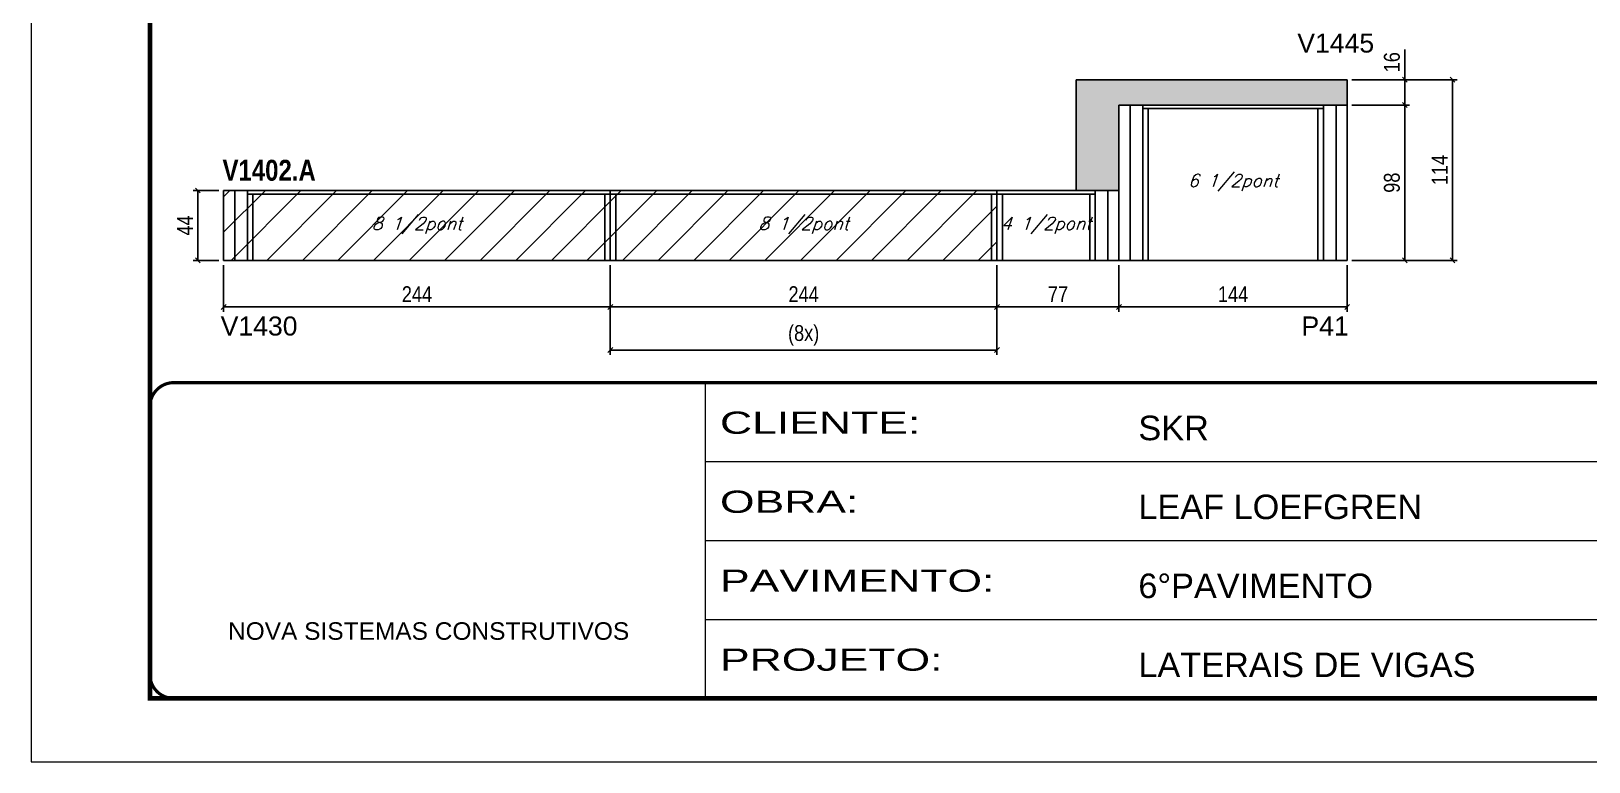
# Model space of a CAD drawing. Extents: x 3309 to 9563, y -2522 to 14608.
# Drawn here: x 6493 to 7476, y 12409 to 12870 of the extents above; entities that cross this region are included whole.
import ezdxf

# ---------------------------------------------------------------- set-up
doc = ezdxf.new("R2010")
doc.units = 0
doc.linetypes.add('CONTINUO', pattern=[0])
doc.linetypes.add('DASHED', pattern=[0.75, 0.5, -0.25])
for name, color, linetype in [('5', 5, 'Continuous'), ('COTA', 241, 'Continuous'), ('NOMENCLATURA', 7, 'Continuous'), ('Painéis', 200, 'Continuous'), ('SARR_2.2x7', 40, 'Continuous'), ('SARR_3.5x7', 81, 'Continuous'), ('texto', 7, 'Continuous')]:
    doc.layers.add(name, color=color, linetype=linetype)
for name, color, linetype, lineweight in [('Folhas', 255, 'Continuous', 9), ('Hachura', 251, 'Continuous', 9), ('SARRAFO DE PRESSAO', 251, 'DASHED', 9)]:
    doc.layers.add(name, color=color, linetype=linetype, lineweight=lineweight)
doc.styles.add('ARIAL', font='arial.ttf')
doc.styles.add('COTA TECNICA', font='techl___.ttf', dxfattribs={"height": 10})
doc.styles.add('Romans', font='romans.shx')
doc.styles.get("Standard").update_dxf_attribs({"font": 'arial.ttf'})
doc.styles.add('TECNICA', font='techb___.ttf', dxfattribs={"height": 10})
doc.styles.add('Tecnologia', font='')
doc.styles.get('Tecnologia').set_extended_font_data('Forgotten Futurist')
doc.dimstyles.new('PAINEL', dxfattribs={"dimtxt": 10, "dimasz": 3, "dimexe": 3, "dimexo": 3, "dimgap": 3, "dimtad": 1, "dimdec": 1, "dimzin": 12, "dimdsep": 46, "dimtxsty": 'COTA TECNICA', "dimblk1": 'OBLIQUE', "dimblk2": 'OBLIQUE', "dimsah": 1, "dimcen": 0.9, "dimclrd": 4, "dimclre": 4, "dimclrt": 240, "dimadec": 1, "dimazin": 3, "dimtfac": 1, "dimtdec": 1, "dimtmove": 0, "dimatfit": 3, "dimfxl": 1, "dimtolj": 1, "dimtzin": 12, "dimarcsym": 0})

# ---------------------------------------------------------------- blocks, each defined once
blk = doc.blocks.new('9999999999')
at = {"color": 30, "linetype": 'CONTINUO'}
for p, q in [((98564.56, 34230.21), (98564.56, 34429.45)), ((98564.56, 34379.64), (99583.98, 34379.64)), ((98564.56, 34329.83), (99487.98, 34329.83)), ((98564.56, 34280.02), (99487.98, 34280.02))]:
    blk.add_line(p, q, dxfattribs=at)
at = {"color": 30, "linetype": 'CONTINUO', "const_width": 2}
blk.add_lwpolyline([(99583.98, 34230.21), (99583.98, 34414.45, 0.414214), (99568.98, 34429.45), (98228.98, 34429.45, 0.414214), (98213.98, 34414.45), (98213.98, 34245.21, 0.414214), (98228.98, 34230.21), (99583.98, 34230.21)], format="xyb", dxfattribs=at)
at = {"layer": 'Folhas'}
blk.add_lwpolyline([(98138.98, 34190.21), (99623.98, 34190.21), (99623.98, 35240.21), (98138.98, 35240.21)], close=True, dxfattribs=at)
at = {"layer": 'Folhas', "color": 30, "const_width": 3}
blk.add_lwpolyline([(98213.98, 34230.21), (99583.98, 34230.21), (99583.98, 35200.21), (98213.98, 35200.21)], close=True, dxfattribs=at)
at = {"color": 7, "linetype": 'Continuous', "ltscale": 5, "style": 'ARIAL'}
for s, height, p in [('SKR', 15.483, (98837.68, 34393.13)), ('LEAF LOEFGREN', 15.4829, (98837.68, 34343.32)), ('6°PAVIMENTO', 15.4829, (98837.68, 34293.51)), ('NOVA SISTEMAS CONSTRUTIVOS', 11.0592, (98263.19, 34267.21)), ('LATERAIS DE VIGAS', 15.4829, (98837.68, 34243.7))]:
    blk.add_text(s, height=height, dxfattribs=at).set_placement(p)
at = {"layer": 'Folhas', "color": 7, "style": 'Tecnologia', "width": 1.5}
for s, p in [('CLIENTE:', (98573.65, 34397.17)), ('OBRA:', (98573.65, 34347.31)), ('PAVIMENTO:', (98573.65, 34297.5)), ('PROJETO:', (98573.65, 34247.69))]:
    blk.add_text(s, height=14, dxfattribs=at).set_placement(p)
blk = doc.blocks.new('_Oblique')
at = {"color": 0, "linetype": 'ByBlock', "lineweight": -2}
blk.add_line((-0.5, -0.5), (0.5, 0.5), dxfattribs=at)
blk = doc.blocks.new('*D1659')
at = {"layer": 'COTA', "color": 4, "lineweight": -2, "transparency": 16777216}
for p, q in [((6611.35, 12769.68), (6595.02, 12769.68)), ((6598.02, 12769.68), (6598.02, 12725.68)), ((6611.35, 12725.68), (6595.02, 12725.68))]:
    blk.add_line(p, q, dxfattribs=at)
at = {"layer": 'Defpoints', "color": 0, "transparency": 16777216}
for p in [(6614.35, 12769.68), (6598.02, 12725.68), (6614.35, 12725.68)]:
    blk.add_point(p, dxfattribs=at)
at = {"layer": 'COTA', "color": 4, "lineweight": -2, "transparency": 16777216, "xscale": 3, "yscale": 3, "zscale": 3}
for p, rotation in [((6598.02, 12769.68), 90), ((6598.02, 12725.68), 270)]:
    blk.add_blockref('_Oblique', p, dxfattribs=dict(at, rotation=rotation))
at = {"layer": 'COTA', "color": 240, "transparency": 16777216, "insert": (6589.95, 12747.68), "char_height": 10, "attachment_point": 5, "rotation": 90, "style": 'COTA TECNICA'}
blk.add_mtext('\\A1;44', dxfattribs=at)
blk = doc.blocks.new('*D1655')
at = {"layer": 'COTA', "color": 4, "lineweight": -2, "transparency": 16777216}
for p, q in [((7102.35, 12722.68), (7102.35, 12693.27)), ((7179.35, 12722.68), (7179.35, 12693.27)), ((7179.35, 12696.27), (7102.35, 12696.27))]:
    blk.add_line(p, q, dxfattribs=at)
at = {"layer": 'Defpoints', "color": 0, "transparency": 16777216}
for p in [(7102.35, 12725.68), (7179.35, 12725.68), (7102.35, 12696.27)]:
    blk.add_point(p, dxfattribs=at)
at = {"layer": 'COTA', "color": 4, "lineweight": -2, "transparency": 16777216, "xscale": 3, "yscale": 3, "zscale": 3, "rotation": 180}
blk.add_blockref('_Oblique', (7102.35, 12696.27), dxfattribs=at)
at = {"layer": 'COTA', "color": 4, "lineweight": -2, "transparency": 16777216, "xscale": 3, "yscale": 3, "zscale": 3}
blk.add_blockref('_Oblique', (7179.35, 12696.27), dxfattribs=at)
at = {"layer": 'COTA', "color": 240, "transparency": 16777216, "insert": (7140.85, 12704.34), "char_height": 10, "attachment_point": 5, "style": 'COTA TECNICA'}
blk.add_mtext('\\A1;77', dxfattribs=at)
blk = doc.blocks.new('*D1656')
at = {"layer": 'COTA', "color": 4, "lineweight": -2, "transparency": 16777216}
for p, q in [((6614.35, 12722.68), (6614.35, 12693.27)), ((6858.35, 12722.68), (6858.35, 12693.27)), ((6858.35, 12696.27), (6614.35, 12696.27))]:
    blk.add_line(p, q, dxfattribs=at)
at = {"layer": 'Defpoints', "color": 0, "transparency": 16777216}
for p in [(6614.35, 12725.68), (6858.35, 12725.68), (6614.35, 12696.27)]:
    blk.add_point(p, dxfattribs=at)
at = {"layer": 'COTA', "color": 4, "lineweight": -2, "transparency": 16777216, "xscale": 3, "yscale": 3, "zscale": 3, "rotation": 180}
blk.add_blockref('_Oblique', (6614.35, 12696.27), dxfattribs=at)
at = {"layer": 'COTA', "color": 4, "lineweight": -2, "transparency": 16777216, "xscale": 3, "yscale": 3, "zscale": 3}
blk.add_blockref('_Oblique', (6858.35, 12696.27), dxfattribs=at)
at = {"layer": 'COTA', "color": 240, "transparency": 16777216, "insert": (6736.35, 12704.34), "char_height": 10, "attachment_point": 5, "style": 'COTA TECNICA'}
blk.add_mtext('\\A1;244', dxfattribs=at)
blk = doc.blocks.new('*D1657')
at = {"layer": 'COTA', "color": 4, "lineweight": -2, "transparency": 16777216}
for p, q in [((6858.35, 12722.68), (6858.35, 12693.27)), ((7102.35, 12722.68), (7102.35, 12693.27)), ((7102.35, 12696.27), (6858.35, 12696.27))]:
    blk.add_line(p, q, dxfattribs=at)
at = {"layer": 'Defpoints', "color": 0, "transparency": 16777216}
for p in [(6858.35, 12725.68), (7102.35, 12725.68), (6858.35, 12696.27)]:
    blk.add_point(p, dxfattribs=at)
at = {"layer": 'COTA', "color": 4, "lineweight": -2, "transparency": 16777216, "xscale": 3, "yscale": 3, "zscale": 3, "rotation": 180}
blk.add_blockref('_Oblique', (6858.35, 12696.27), dxfattribs=at)
at = {"layer": 'COTA', "color": 4, "lineweight": -2, "transparency": 16777216, "xscale": 3, "yscale": 3, "zscale": 3}
blk.add_blockref('_Oblique', (7102.35, 12696.27), dxfattribs=at)
at = {"layer": 'COTA', "color": 240, "transparency": 16777216, "insert": (6980.35, 12704.34), "char_height": 10, "attachment_point": 5, "style": 'COTA TECNICA'}
blk.add_mtext('\\A1;244', dxfattribs=at)
blk = doc.blocks.new('*D1658')
at = {"layer": 'COTA', "color": 4, "lineweight": -2, "transparency": 16777216}
for p, q in [((6858.35, 12722.68), (6858.35, 12666.1)), ((7102.35, 12722.68), (7102.35, 12666.1)), ((6858.35, 12669.1), (7102.35, 12669.1))]:
    blk.add_line(p, q, dxfattribs=at)
at = {"layer": 'Defpoints', "color": 0, "transparency": 16777216}
for p in [(6858.35, 12725.68), (7102.35, 12725.68), (7102.35, 12669.1)]:
    blk.add_point(p, dxfattribs=at)
at = {"layer": 'COTA', "color": 4, "lineweight": -2, "transparency": 16777216, "xscale": 3, "yscale": 3, "zscale": 3, "rotation": 180}
blk.add_blockref('_Oblique', (6858.35, 12669.1), dxfattribs=at)
at = {"layer": 'COTA', "color": 4, "lineweight": -2, "transparency": 16777216, "xscale": 3, "yscale": 3, "zscale": 3}
blk.add_blockref('_Oblique', (7102.35, 12669.1), dxfattribs=at)
at = {"layer": 'COTA', "color": 240, "transparency": 16777216, "insert": (6980.35, 12678.32), "char_height": 10, "attachment_point": 5, "style": 'COTA TECNICA'}
blk.add_mtext('\\A1;(8x)', dxfattribs=at)
blk = doc.blocks.new('*D1660')
at = {"layer": 'COTA', "color": 4, "lineweight": -2, "transparency": 16777216}
for p, q in [((7179.35, 12722.68), (7179.35, 12693.27)), ((7323.35, 12722.68), (7323.35, 12693.27)), ((7179.35, 12696.27), (7323.35, 12696.27))]:
    blk.add_line(p, q, dxfattribs=at)
at = {"layer": 'Defpoints', "color": 0, "transparency": 16777216}
for p in [(7179.35, 12725.68), (7323.35, 12725.68), (7323.35, 12696.27)]:
    blk.add_point(p, dxfattribs=at)
at = {"layer": 'COTA', "color": 4, "lineweight": -2, "transparency": 16777216, "xscale": 3, "yscale": 3, "zscale": 3, "rotation": 180}
blk.add_blockref('_Oblique', (7179.35, 12696.27), dxfattribs=at)
at = {"layer": 'COTA', "color": 4, "lineweight": -2, "transparency": 16777216, "xscale": 3, "yscale": 3, "zscale": 3}
blk.add_blockref('_Oblique', (7323.35, 12696.27), dxfattribs=at)
at = {"layer": 'COTA', "color": 240, "transparency": 16777216, "insert": (7251.35, 12704.34), "char_height": 10, "attachment_point": 5, "style": 'COTA TECNICA'}
blk.add_mtext('\\A1;144', dxfattribs=at)
blk = doc.blocks.new('*D1661')
at = {"layer": 'COTA', "color": 4, "lineweight": -2, "transparency": 16777216}
for p, q in [((7326.35, 12823.68), (7362.69, 12823.68)), ((7359.69, 12823.68), (7359.69, 12725.68)), ((7326.35, 12725.68), (7362.69, 12725.68))]:
    blk.add_line(p, q, dxfattribs=at)
at = {"layer": 'Defpoints', "color": 0, "transparency": 16777216}
for p in [(7323.35, 12823.68), (7323.35, 12725.68), (7359.69, 12725.68)]:
    blk.add_point(p, dxfattribs=at)
at = {"layer": 'COTA', "color": 4, "lineweight": -2, "transparency": 16777216, "xscale": 3, "yscale": 3, "zscale": 3}
for p, rotation in [((7359.69, 12823.68), 90), ((7359.69, 12725.68), 270)]:
    blk.add_blockref('_Oblique', p, dxfattribs=dict(at, rotation=rotation))
at = {"layer": 'COTA', "color": 240, "transparency": 16777216, "insert": (7351.59, 12774.68), "char_height": 10, "attachment_point": 5, "rotation": 90, "style": 'COTA TECNICA'}
blk.add_mtext('\\A1;98', dxfattribs=at)
blk = doc.blocks.new('*D1662')
at = {"layer": 'COTA', "color": 4, "lineweight": -2, "transparency": 16777216}
for p, q in [((7359.69, 12839.68), (7359.69, 12858.7)), ((7326.35, 12839.68), (7362.69, 12839.68)), ((7359.69, 12823.68), (7359.69, 12839.68)), ((7326.35, 12823.68), (7362.69, 12823.68))]:
    blk.add_line(p, q, dxfattribs=at)
at = {"layer": 'Defpoints', "color": 0, "transparency": 16777216}
for p in [(7323.35, 12839.68), (7359.69, 12839.68), (7323.35, 12823.68)]:
    blk.add_point(p, dxfattribs=at)
at = {"layer": 'COTA', "color": 4, "lineweight": -2, "transparency": 16777216, "xscale": 3, "yscale": 3, "zscale": 3}
for p, rotation in [((7359.69, 12839.68), 90), ((7359.69, 12823.68), 270)]:
    blk.add_blockref('_Oblique', p, dxfattribs=dict(at, rotation=rotation))
at = {"layer": 'COTA', "color": 240, "transparency": 16777216, "insert": (7351.59, 12850.69), "char_height": 10, "attachment_point": 5, "rotation": 90, "style": 'COTA TECNICA'}
blk.add_mtext('\\A1;16', dxfattribs=at)
blk = doc.blocks.new('*D1663')
at = {"layer": 'COTA', "color": 4, "lineweight": -2, "transparency": 16777216}
for p, q in [((7326.35, 12839.68), (7392.77, 12839.68)), ((7389.77, 12725.68), (7389.77, 12839.68)), ((7326.35, 12725.68), (7392.77, 12725.68))]:
    blk.add_line(p, q, dxfattribs=at)
at = {"layer": 'Defpoints', "color": 0, "transparency": 16777216}
for p in [(7323.35, 12839.68), (7389.77, 12839.68), (7323.35, 12725.68)]:
    blk.add_point(p, dxfattribs=at)
at = {"layer": 'COTA', "color": 4, "lineweight": -2, "transparency": 16777216, "xscale": 3, "yscale": 3, "zscale": 3}
for p, rotation in [((7389.77, 12839.68), 90), ((7389.77, 12725.68), 270)]:
    blk.add_blockref('_Oblique', p, dxfattribs=dict(at, rotation=rotation))
at = {"layer": 'COTA', "color": 240, "transparency": 16777216, "insert": (7381.69, 12782.68), "char_height": 10, "attachment_point": 5, "rotation": 90, "style": 'COTA TECNICA'}
blk.add_mtext('\\A1;114', dxfattribs=at)

msp = doc.modelspace()

# ---------------------------------------------------------------- hatches: boundary and pattern name
at = {"layer": 'COTA'}
h = msp.add_hatch(dxfattribs=at)
h.set_pattern_fill('AR-CONC', color=256, scale=0.03)
h.paths.add_polyline_path([(7179.35, 12823.68), (7323.35, 12823.68), (7323.35, 12839.68), (7152.35, 12839.68), (7152.35, 12769.68), (7179.35, 12769.68)])
at = {"layer": 'Hachura'}
h = msp.add_hatch(dxfattribs=at)
h.set_pattern_fill('ANSI31', color=256, scale=5)
h.paths.add_polyline_path([(6858.35, 12769.68), (6858.35, 12725.68), (7102.35, 12725.68), (7102.35, 12769.68)])
h.paths.add_polyline_path([(6614.35, 12769.68), (6614.35, 12725.68), (6858.35, 12725.68), (6858.35, 12769.68)])
h.paths.add_polyline_path([(6614.35, 12960.2), (6614.35, 12904.2), (6858.35, 12904.2), (6858.35, 12960.2)])
h.paths.add_polyline_path([(7102.35, 12904.2), (7102.35, 12960.2), (6858.35, 12960.2), (6858.35, 12904.2)])
h.paths.add_polyline_path([(7345.85, 13048.09), (7345.85, 13100.09), (7101.85, 13100.09), (7101.85, 13048.09)])
h.paths.add_polyline_path([(7717.35, 13048.09), (7717.35, 13102.09), (7473.35, 13102.09), (7473.35, 13048.09)])
h.paths.add_polyline_path([(6857.85, 13048.09), (6857.85, 13106.09), (6614.35, 13106.09), (6614.35, 13048.09)])

# ---------------------------------------------------------------- linework, layer by layer
at = {"layer": 'COTA'}
for p, q in [((7323.35, 12839.68), (7152.35, 12839.68)), ((7152.35, 12839.68), (7152.35, 12769.68)), ((7323.35, 12823.68), (7323.35, 12839.68))]:
    msp.add_line(p, q, dxfattribs=at)
at = {"layer": 'Painéis', "linetype": 'ByBlock'}
for p, q in [((7179.35, 12823.68), (7179.35, 12725.68)), ((7179.35, 12823.68), (7323.35, 12823.68)), ((7323.35, 12823.68), (7323.35, 12725.68)), ((6614.35, 12725.68), (6614.35, 12769.68)), ((6614.35, 12769.68), (7179.35, 12769.68)), ((6858.35, 12725.68), (6858.35, 12769.68)), ((7102.35, 12725.68), (7102.35, 12769.68)), ((6614.35, 12725.68), (7179.35, 12725.68)), ((7323.35, 12725.68), (7179.35, 12725.68))]:
    msp.add_line(p, q, dxfattribs=at)
at = {"layer": 'SARR_2.2x7', "linetype": 'Continuous'}
for p, q in [((7186.35, 12725.68), (7186.35, 12823.68)), ((7194.35, 12821.48), (7308.35, 12821.48)), ((7316.35, 12725.68), (7316.35, 12823.68)), ((6621.35, 12725.68), (6621.35, 12769.68)), ((7172.35, 12725.68), (7172.35, 12769.68)), ((6629.35, 12767.48), (6858.35, 12767.48)), ((6858.35, 12767.48), (7102.35, 12767.48)), ((7102.35, 12767.48), (7164.35, 12767.48))]:
    msp.add_line(p, q, dxfattribs=at)
at = {"layer": 'SARR_3.5x7'}
for p, q in [((7194.35, 12823.68), (7194.35, 12725.68)), ((7197.85, 12821.48), (7197.85, 12725.68)), ((7304.85, 12821.48), (7304.85, 12725.68)), ((7308.35, 12823.68), (7308.35, 12725.68)), ((6629.35, 12769.68), (6629.35, 12725.68)), ((7164.35, 12769.68), (7164.35, 12725.68)), ((6632.85, 12767.48), (6632.85, 12725.68)), ((6854.85, 12767.48), (6854.85, 12725.68)), ((6861.85, 12767.48), (6861.85, 12725.68)), ((7098.85, 12767.48), (7098.85, 12725.68)), ((7105.85, 12767.48), (7105.85, 12725.68)), ((7160.85, 12767.48), (7160.85, 12725.68))]:
    msp.add_line(p, q, dxfattribs=at)

# ---------------------------------------------------------------- block references
at = {"layer": 'SARRAFO DE PRESSAO', "color": 6, "linetype": 'ByBlock'}
msp.add_blockref('9999999999', (-91646.11, -21780.92), dxfattribs=at)

# ---------------------------------------------------------------- texts
at = {"layer": '5', "linetype": 'Continuous'}
for s, p in [('V1445', (7291.88, 12856.78)), ('V1430', (6612.48, 12678.26)), ('P41', (7294.52, 12678.26))]:
    msp.add_text(s, height=12, rotation=359.99996, dxfattribs=at).set_placement(p)
at = {"layer": 'NOMENCLATURA', "style": 'TECNICA'}
msp.add_text('V1402.A', height=13.2, dxfattribs=at).set_placement((6613.63, 12775.92))
at = {"layer": 'texto', "color": 2, "char_height": 8, "attachment_point": 5, "style": 'Romans'}
for s, insert in [('{\\Q19;\\C256;6 1/2pont}', (7251.35, 12774.68)), ('{\\Q19;\\C256;8 1/2pont}', (6736.35, 12747.68)), ('{\\Q19;\\C256;8 1/2pont}', (6980.35, 12747.68)), ('{\\Q19;\\C256;4 1/2pont}', (7133.35, 12747.68))]:
    msp.add_mtext(s, dxfattribs=dict(at, insert=insert))

# ---------------------------------------------------------------- dimensions: what is measured, and where the dimension line sits
at = {"layer": 'COTA'}
for base, p1, p2, angle, picture, middle in [((7359.69, 12839.68), (7323.35, 12823.68), (7323.35, 12839.68), 90, '*D1662', (7351.59, 12850.69)), ((7389.77, 12839.68), (7323.35, 12725.68), (7323.35, 12839.68), 90, '*D1663', (7381.69, 12782.68)), ((7359.69, 12725.68), (7323.35, 12823.68), (7323.35, 12725.68), 90, '*D1661', (7351.59, 12774.68)), ((6598.02, 12725.68), (6614.35, 12769.68), (6614.35, 12725.68), 90, '*D1659', (6589.95, 12747.68)), ((6858.35, 12696.27), (7102.35, 12725.68), (6858.35, 12725.68), 180, '*D1657', (6980.35, 12704.34)), ((7102.35, 12696.27), (7179.35, 12725.68), (7102.35, 12725.68), 180, '*D1655', (7140.85, 12704.34))]:
    dim = msp.add_linear_dim(base=base, p1=p1, p2=p2, angle=angle, dimstyle='PAINEL', dxfattribs=at)
    dim.commit()
    dim.dimension.update_dxf_attribs({"geometry": picture, "text_midpoint": middle})
dim = msp.add_linear_dim(base=(6614.35, 12696.27), p1=(6858.35, 12725.68), p2=(6614.35, 12725.68), angle=180, dimstyle='PAINEL', override={"dimtmove": 1}, dxfattribs=at)
dim.commit()
dim.dimension.update_dxf_attribs({"geometry": '*D1656', "text_midpoint": (6736.35, 12704.34)})
dim = msp.add_linear_dim(base=(7102.35, 12669.1), p1=(6858.35, 12725.68), p2=(7102.35, 12725.68), text='(8x)', dimstyle='PAINEL', dxfattribs=at)
dim.commit()
dim.dimension.update_dxf_attribs({"geometry": '*D1658', "text_midpoint": (6980.35, 12669.1), "dimtype": 160})
dim = msp.add_linear_dim(base=(7323.35, 12696.27), p1=(7179.35, 12725.68), p2=(7323.35, 12725.68), dimstyle='PAINEL', dxfattribs=at)
dim.commit()
dim.dimension.update_dxf_attribs({"geometry": '*D1660', "text_midpoint": (7251.35, 12704.34)})

doc.saveas('drawing.dxf')
